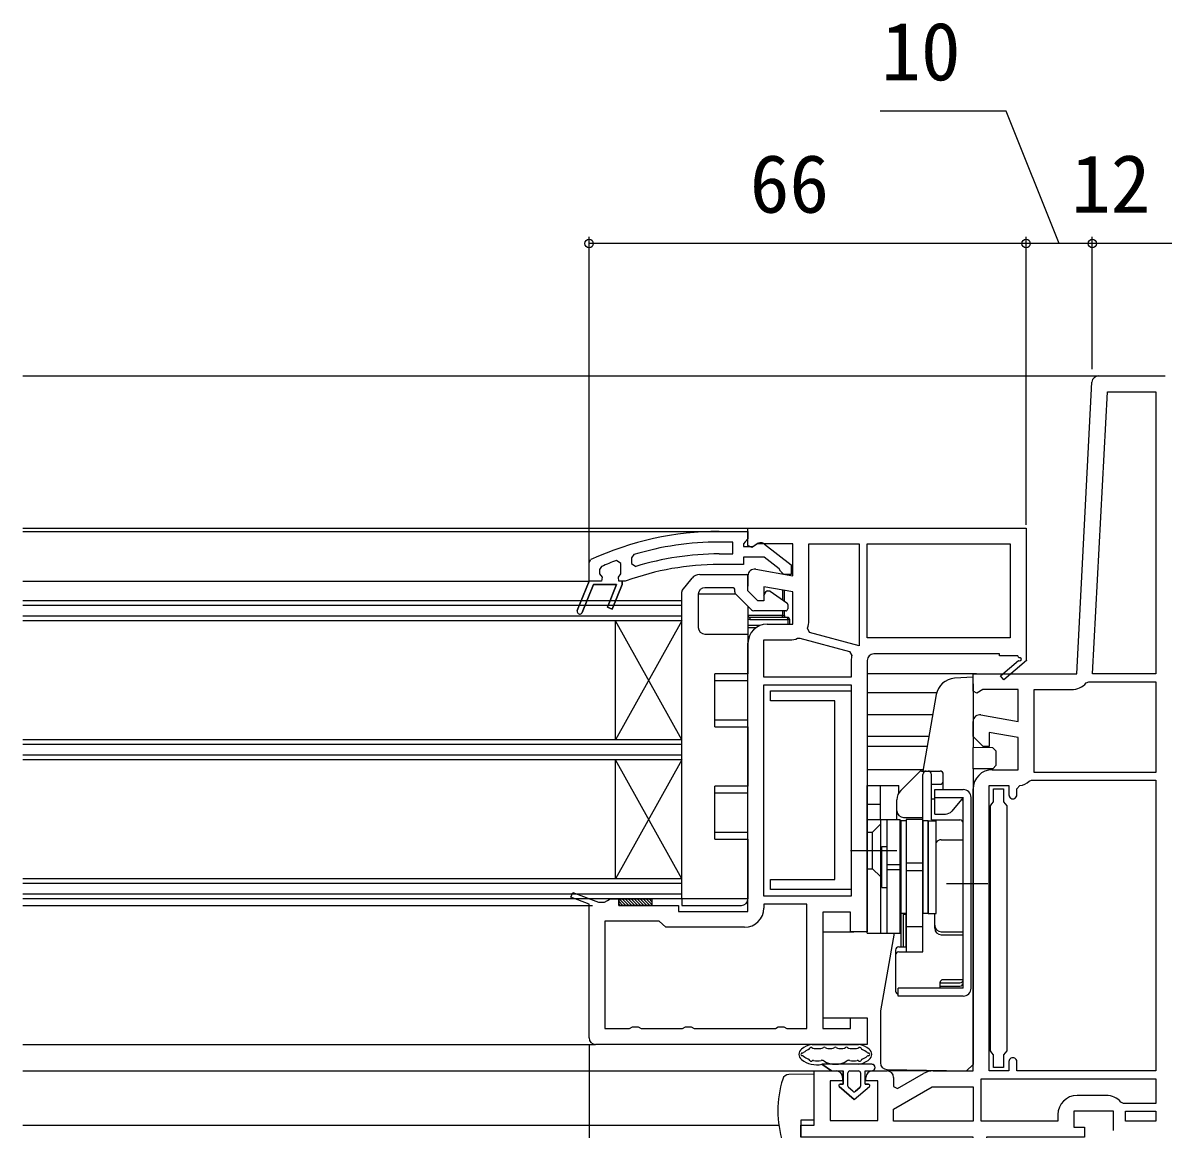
# Model space of a CAD drawing. Units: millimetres, scale not verified. Extents: x -525 to 525, y -783 to 779.
# Drawn here: x 0.8 to 173.3, y -238.5 to -71.4 of the extents above; entities that cross this region are included whole.
import ezdxf
from ezdxf.enums import TextEntityAlignment as Align

# ---------------------------------------------------------------- set-up
doc = ezdxf.new("R2010")
doc.units = ezdxf.units.MM
doc.header["$LTSCALE"] = 4
for name, color, linetype in [('0-2_YKK_11', 7, 'Continuous'), ('0-4_YKK_12', 2, 'Continuous'), ('0-5_YKK_13', 4, 'Continuous'), ('0-7_YKK_D', 6, 'Continuous')]:
    doc.layers.add(name, color=color, linetype=linetype)
doc.styles.add('ＭＳ ゴシック', font='')
doc.styles.get('ＭＳ ゴシック').set_extended_font_data('MS Gothic')

msp = doc.modelspace()

# ---------------------------------------------------------------- linework, layer by layer
at = {"layer": '0-2_YKK_11'}
for p, q in [((163.288, -124.697), (173.339, -124.697)), ((125.939, -167.697), (125.939, -170.197)), ((129.139, -229.697), (131.339, -229.697)), ((164.439, -233.397), (160.04, -233.397))]:
    msp.add_line(p, q, dxfattribs=at)
for points in [[(145.513, -175.912), (151.139, -176.905), (151.139, -172.097), (145.783, -172.097), (144.915, -172.639), (144.339, -172.32), (144.339, -169.697), (159.981, -169.697), (162.29, -125.645)], [(105.973, -148.197), (110.34, -148.197), (110.34, -149.297), (109.902, -149.793), (109.64, -150.091), (109.64, -150.497), (111.04, -150.497), (111.44, -150.297)], [(110.339, -147.697), (152.339, -147.697), (152.339, -167.563), (152.417, -167.697), (148.998, -170.602), (148.48, -169.992), (151.2, -167.682)], [(111.513, -153.912), (117.139, -154.905), (117.139, -150.097), (111.783, -150.097), (110.915, -150.639), (110.339, -150.32), (110.339, -147.697)], [(105.973, -151.597), (108.04, -151.597), (108.04, -149.797), (105.973, -149.797)], [(93.095, -151.706), (92.74, -152.184), (92.74, -153.021), (93.388, -153.499)], [(112.857, -150.11), (116.84, -153.222), (116.84, -154.697), (115.739, -154.697), (115.239, -154.222), (115.048, -153.852), (112.801, -152.097), (109.64, -152.097), (109.64, -153.197), (105.973, -153.197)], [(127.139, -150.097), (127.139, -165.476), (119.655, -163.471), (119.322, -162.798)], [(119.539, -161.697), (119.539, -150.097), (127.139, -150.097)], [(88.24, -153.492), (87.94, -153.95), (87.94, -154.623), (88.315, -155.107), (88.24, -155.697), (86.34, -155.697), (84.568, -160.149), (86.34, -155.697), (86.34, -152.915), (86.63, -152.462)], [(85.312, -160.445), (87.002, -156.197), (90.479, -156.197), (89.105, -159.649), (89.848, -159.945), (91.34, -156.197), (91.34, -155.697), (90.84, -155.697), (90.765, -155.107), (91.14, -154.623), (91.14, -154.597), (91.14, -153.062), (90.465, -152.593)], [(113.239, -162.197), (117.139, -162.197), (117.139, -157.342), (112.739, -156.566), (112.739, -158.697), (111.839, -158.697), (110.339, -157.197), (110.339, -154.897)], [(91.957, -155.667), (91.786, -155.697), (91.34, -155.697), (91.34, -156.197), (89.848, -159.945), (89.105, -159.649), (90.479, -156.197), (87.002, -156.197), (85.312, -160.445)], [(86.339, -224.697), (86.339, -204.508), (83.598, -203.471), (83.881, -202.723), (87.779, -204.197), (88.673, -204.197), (89.106, -203.947), (89.539, -203.697), (90.839, -203.697), (90.839, -204.697), (99.839, -204.697), (99.839, -205.597), (110.339, -205.597), (110.339, -165.097)], [(125.939, -170.197), (112.739, -170.197), (112.739, -164.597), (116.639, -164.597)], [(117.831, -164.341), (118.165, -164.314), (125.671, -166.325), (126.029, -166.922)], [(151.265, -167.303), (151.089, -166.997), (148.339, -166.997), (148.339, -166.697), (129.339, -166.697)], [(128.339, -167.697), (128.339, -208.697), (125.839, -208.697), (125.839, -205.697), (121.639, -205.697), (121.639, -223.297), (125.839, -223.297), (125.839, -221.697), (128.339, -221.697), (128.339, -225.697), (87.339, -225.697)], [(171.939, -184.597), (153.539, -184.597), (153.539, -172.097), (159.205, -172.097)], [(161.416, -171.074), (161.797, -170.897), (171.939, -170.897), (171.939, -184.597)], [(147.239, -184.197), (151.139, -184.197), (151.139, -179.342), (146.739, -178.566), (146.739, -180.697), (145.839, -180.697), (144.339, -179.197), (144.339, -176.897)], [(171.939, -185.797), (171.939, -229.697), (150.939, -229.697), (150.939, -228.297)], [(152.795, -185.935), (153.139, -185.797), (171.939, -185.797)], [(138.313, -229.697), (144.339, -229.697), (144.339, -187.097)], [(149.739, -228.297), (149.739, -229.697), (146.739, -229.697), (146.739, -186.597), (149.739, -186.597), (149.739, -187.997)], [(150.939, -187.997), (150.939, -187.082), (151.388, -186.584)], [(119.239, -223.297), (119.239, -204.497), (112.739, -204.497), (112.739, -205.097)], [(109.839, -207.997), (97.934, -207.997), (97.437, -207.547), (96.939, -207.097), (88.739, -207.097), (88.739, -223.297), (92.473, -223.297), (92.906, -223.047), (93.772, -223.047), (94.205, -223.297), (100.473, -223.297), (100.906, -223.047), (101.772, -223.047), (102.205, -223.297), (114.473, -223.297), (114.906, -223.047), (115.772, -223.047), (116.205, -223.297), (119.239, -223.297)], [(165.539, -238.697), (165.539, -235.797), (159.539, -235.797), (159.539, -238.197), (161.139, -238.197), (161.139, -239.697), (146.339, -239.697), (146.339, -252.606), (146.589, -252.901), (146.839, -253.197), (146.839, -254.697), (144.339, -254.697), (144.339, -239.697), (118.339, -239.697), (118.339, -237.897), (120.339, -237.897), (120.339, -229.697), (123.639, -229.697)], [(124.639, -230.697), (124.639, -231.197), (122.739, -231.197), (122.739, -237.197), (129.939, -237.197), (129.939, -231.197), (128.139, -231.197), (128.139, -230.697)], [(132.339, -230.697), (132.339, -232.043), (132.906, -232.37), (136.863, -230.086)], [(145.539, -230.897), (171.939, -230.897), (171.939, -234.597), (167.032, -234.597), (166.649, -234.419)], [(157.14, -236.297), (157.14, -237.297), (145.539, -237.297), (145.539, -230.897)]]:
    msp.add_lwpolyline(points, dxfattribs=at)
for points in [[(162.384, -169.697), (164.617, -127.097), (171.939, -127.097), (171.939, -169.697)], [(149.939, -164.297), (128.339, -164.297), (128.339, -150.097), (149.939, -150.097)], [(112.739, -203.297), (112.739, -171.397), (125.939, -171.397), (125.939, -203.297)], [(144.339, -237.297), (132.339, -237.297), (132.339, -235.469), (138.179, -232.097), (144.339, -232.097)], [(171.939, -237.297), (167.339, -237.297), (167.339, -235.797), (171.939, -235.797)]]:
    msp.add_lwpolyline(points, close=True, dxfattribs=at)
for centre, radius, start, end in [((163.288, -125.697), 1, 90, 176.99997), ((105.973, -194.197), 46, 90.00001, 114.86598), ((105.973, -194.197), 44.4, 89.99999, 106.86019), ((112.24, -150.897), 1, 51.91328, 143.13011), ((105.973, -194.197), 42.6, 89.99999, 107.18277), ((105.972, -194.197), 44.4, 110.44221, 113.53922), ((105.973, -194.197), 41, 89.99999, 109.98888), ((111.339, -154.897), 1, 79.99999, 179.99998), ((84.94, -160.297), 0.4, 158.30059, 338.30061), ((84.94, -160.297), 0.4, 158.30059, 338.30061), ((116.639, -161.697), 2.9, 337.68615, 359.99999), ((113.239, -165.097), 2.9, 90.00001, 179.99999), ((116.639, -161.697), 2.9, 269.99996, 294.25263), ((129.339, -167.697), 3.4, 166.82613, 179.99998), ((129.339, -167.697), 1, 90.00001, 179.99999), ((151.39, -167.52), 0.25, 220.35701, 120), ((159.205, -169.197), 2.9, 269.99999, 319.67978), ((145.339, -176.897), 1, 80.00002, 180), ((147.239, -187.097), 2.9, 90.00001, 179.99999), ((151.139, -184.197), 2.4, 275.9378, 313.60284), ((150.339, -187.997), 0.6, 179.99999, 0.00001), ((109.839, -205.097), 2.9, 270.00001, 359.99999), ((87.339, -224.697), 1, 180.00001, 269.99999), ((150.339, -228.297), 0.6, 359.99999, 180.00001), ((123.639, -230.697), 1, 0.00001, 89.99999), ((129.139, -230.697), 1, 90.00001, 179.99999), ((131.339, -230.697), 1, 0.00001, 89.99999), ((138.313, -232.597), 2.9, 89.99998, 119.99999), ((160.04, -236.297), 2.9, 90.00001, 179.99999), ((164.439, -236.297), 2.9, 40.36099, 89.99999)]:
    msp.add_arc(centre, radius, start, end, dxfattribs=at)
at = {"layer": '0-4_YKK_12'}
for p, q in [((0.84, -124.697), (163.288, -124.697)), ((0.84, -147.697), (110.839, -147.697)), ((0.84, -148.193), (109.339, -148.193)), ((0.84, -155.697), (86.339, -155.697)), ((100.339, -158.693), (0.839, -158.693)), ((100.339, -182.693), (100.339, -158.693)), ((100.339, -203.693), (100.339, -158.693)), ((100.339, -159.393), (0.839, -159.393)), ((100.339, -160.993), (0.839, -160.993)), ((100.339, -161.693), (0.839, -161.693)), ((90.339, -179.693), (90.339, -161.693)), ((100.339, -179.693), (90.339, -161.693)), ((100.339, -161.693), (90.339, -179.693)), ((144.839, -169.697), (128.339, -169.697)), ((138.835, -172.597), (128.339, -172.597)), ((138.241, -175.897), (128.339, -175.897)), ((137.659, -179.197), (128.339, -179.197)), ((100.339, -179.693), (0.839, -179.693)), ((100.339, -180.393), (0.839, -180.393)), ((137.395, -180.697), (128.339, -180.697)), ((100.339, -181.993), (0.839, -181.993)), ((100.339, -182.693), (0.839, -182.693)), ((90.339, -200.693), (90.339, -182.693)), ((100.339, -200.693), (90.339, -182.693)), ((100.339, -182.693), (90.339, -200.693)), ((136.778, -184.197), (128.339, -184.197)), ((100.339, -200.693), (0.839, -200.693)), ((100.339, -201.393), (0.839, -201.393)), ((100.339, -202.993), (0.839, -202.993)), ((100.339, -203.693), (0.839, -203.693)), ((0.84, -204.697), (86.839, -204.697)), ((121.639, -208.697), (126.339, -208.697)), ((121.639, -221.697), (126.339, -221.697)), ((0.84, -225.697), (87.339, -225.697)), ((0.84, -229.697), (120.839, -229.697)), ((138.313, -229.697), (131.339, -229.697)), ((0.84, -237.897), (114.996, -237.897))]:
    msp.add_line(p, q, dxfattribs=at)
at = {"layer": '0-5_YKK_13'}
for p, q in [((103.06, -154.697), (110.139, -154.697)), ((110.36, -154.697), (110.339, -154.697)), ((110.339, -154.897), (110.339, -154.697)), ((110.339, -154.897), (110.339, -156.49)), ((100.405, -157.115), (101.889, -155.26)), ((108.139, -156.697), (103.839, -156.697)), ((108.339, -157.319), (108.339, -156.897)), ((100.339, -203.697), (100.339, -157.303)), ((102.839, -157.697), (102.839, -162.697)), ((108.511, -157.697), (102.839, -157.697)), ((110.864, -160.051), (108.486, -157.672)), ((112.739, -157.89), (113.082, -157.297)), ((113.255, -157.197), (113.576, -157.197)), ((113.691, -157.233), (116.211, -158.998)), ((115.539, -157.059), (115.539, -158.528)), ((115.839, -158.738), (115.839, -157.112)), ((110.339, -159.526), (110.339, -163.697)), ((116.039, -160.197), (111.218, -160.197)), ((115.539, -160.197), (115.539, -160.897)), ((115.839, -160.897), (115.839, -160.197)), ((116.339, -159.244), (116.339, -159.897)), ((116.339, -161.197), (110.639, -161.197)), ((110.639, -161.197), (110.639, -161.497)), ((110.639, -161.497), (116.339, -161.497)), ((115.539, -160.897), (115.839, -160.897)), ((116.339, -161.497), (116.339, -162.197)), ((116.639, -162.197), (116.639, -161.497)), ((103.839, -163.697), (110.339, -163.697)), ((112.181, -162.397), (110.339, -162.397)), ((110.339, -162.697), (111.611, -162.697)), ((110.339, -163.697), (110.339, -169.697)), ((105.339, -177.697), (105.339, -169.697)), ((110.339, -169.697), (105.339, -169.697)), ((144.339, -170.215), (141.548, -170.385)), ((144.339, -171.213), (144.339, -170.215)), ((144.339, -171.213), (144.339, -180.865)), ((138.777, -172.859), (136.743, -184.397)), ((110.339, -176.697), (105.339, -176.697)), ((110.339, -177.697), (110.339, -176.697)), ((105.339, -177.697), (110.339, -177.697)), ((110.339, -177.697), (110.339, -186.697)), ((144.339, -184.065), (144.339, -180.865)), ((147.339, -180.891), (144.339, -180.865)), ((147.339, -180.891), (147.839, -181.4)), ((147.839, -183.53), (147.839, -181.4)), ((133.425, -187.312), (136.193, -184.544)), ((136.546, -184.397), (139.339, -184.397)), ((147.339, -184.039), (144.339, -184.065)), ((144.339, -184.065), (144.339, -228.716)), ((147.839, -183.53), (147.339, -184.039)), ((136.739, -191.697), (136.739, -184.897)), ((138.039, -191.764), (138.039, -184.897)), ((139.839, -187.197), (139.839, -184.897)), ((105.339, -194.697), (105.339, -186.697)), ((110.339, -186.697), (105.339, -186.697)), ((128.339, -208.897), (128.339, -186.597)), ((128.339, -186.597), (133.139, -186.597)), ((130.339, -191.697), (130.339, -186.597)), ((133.139, -187.672), (133.139, -186.597)), ((138.039, -186.397), (139.339, -186.397)), ((128.339, -189.397), (130.339, -189.397)), ((132.839, -191.697), (132.839, -188.726)), ((138.039, -188.597), (138.539, -188.597)), ((138.539, -188.397), (142.839, -188.397)), ((142.839, -188.397), (141.101, -190.469)), ((142.839, -217.197), (142.839, -188.397)), ((142.839, -194.776), (142.839, -189.097)), ((144.039, -217.197), (144.039, -188.397)), ((133.839, -191.397), (136.739, -191.397)), ((138.539, -190.897), (140.182, -190.897)), ((128.339, -191.697), (133.339, -191.697)), ((129.139, -193.647), (130.339, -192.447)), ((130.339, -191.697), (130.339, -208.897)), ((131.339, -208.897), (131.339, -191.697)), ((133.339, -208.897), (133.339, -191.697)), ((134.239, -191.897), (133.439, -191.897)), ((133.439, -191.897), (133.439, -205.897)), ((134.239, -191.897), (134.239, -205.897)), ((136.739, -211.718), (136.739, -191.697)), ((137.539, -191.897), (136.739, -191.897)), ((136.739, -191.897), (136.739, -205.897)), ((137.539, -191.897), (137.539, -205.897)), ((137.539, -205.897), (137.539, -191.897)), ((137.539, -191.897), (138.739, -191.897)), ((138.039, -191.764), (142.339, -191.764)), ((138.739, -205.897), (138.739, -191.897)), ((110.339, -193.697), (105.339, -193.697)), ((105.339, -194.697), (110.339, -194.697)), ((110.339, -194.697), (110.339, -193.697)), ((110.339, -194.697), (110.339, -203.697)), ((128.339, -193.647), (129.139, -193.647)), ((129.139, -199.147), (129.139, -193.647)), ((139.539, -194.776), (142.839, -194.776)), ((125.839, -196.397), (132.839, -196.397)), ((130.539, -201.997), (130.539, -195.797)), ((130.539, -195.797), (131.339, -195.797)), ((131.339, -201.997), (131.339, -195.797)), ((133.339, -195.897), (133.439, -195.897)), ((136.739, -198.328), (134.239, -198.328)), ((128.339, -199.147), (129.139, -199.147)), ((129.139, -199.147), (130.339, -200.347)), ((131.339, -198.505), (133.339, -198.505)), ((131.339, -199.289), (133.339, -199.289)), ((136.739, -199.466), (134.239, -199.466)), ((140.339, -201.397), (146.539, -201.397)), ((130.539, -201.997), (131.339, -201.997)), ((133.339, -201.897), (133.439, -201.897)), ((144.339, -202.697), (144.339, -227.697)), ((90.839, -204.073), (91.464, -204.697)), ((90.839, -204.522), (91.015, -204.697)), ((90.913, -203.697), (91.913, -204.697)), ((91.362, -203.697), (92.362, -204.697)), ((91.811, -203.697), (92.811, -204.697)), ((92.26, -203.697), (93.26, -204.697)), ((92.709, -203.697), (93.709, -204.697)), ((93.158, -203.697), (94.158, -204.697)), ((93.607, -203.697), (94.607, -204.697)), ((94.056, -203.697), (95.056, -204.697)), ((94.505, -203.697), (95.505, -204.697)), ((94.954, -203.697), (95.839, -204.583)), ((95.403, -203.697), (95.839, -204.134)), ((100.339, -203.697), (100.339, -204.697)), ((110.339, -203.697), (100.339, -203.697)), ((100.339, -204.697), (109.339, -204.697)), ((133.439, -205.897), (133.439, -210.965)), ((134.239, -205.897), (133.439, -205.897)), ((134.239, -210.965), (134.239, -206.036)), ((136.739, -211.718), (136.739, -205.897)), ((137.539, -205.897), (136.739, -205.897)), ((137.539, -205.897), (138.739, -205.897)), ((138.539, -208.133), (138.539, -205.897)), ((134.239, -207.897), (136.739, -207.897)), ((139.539, -208.684), (142.839, -208.684)), ((128.339, -208.897), (133.339, -208.897)), ((132.423, -208.897), (130.354, -220.629)), ((139.539, -209.133), (142.839, -209.133)), ((142.839, -215.939), (142.839, -209.133)), ((132.639, -211.465), (132.639, -217.636)), ((133.139, -210.965), (134.239, -210.965)), ((133.139, -211.718), (136.739, -211.718)), ((142.839, -217.197), (133.039, -217.197)), ((133.039, -218.397), (133.039, -217.197)), ((139.339, -217.197), (139.339, -216.309)), ((139.339, -216.397), (142.339, -216.397)), ((139.439, -216.897), (142.339, -216.897)), ((142.839, -215.939), (139.708, -215.939)), ((142.839, -216.397), (142.839, -215.939)), ((142.839, -218.397), (133.039, -218.397)), ((130.339, -220.802), (130.339, -228.488)), ((120.049, -225.697), (127.03, -225.697)), ((120.328, -226.297), (121.33, -226.297)), ((122.389, -226.297), (123.01, -226.297)), ((124.069, -226.297), (124.69, -226.297)), ((125.749, -226.297), (126.751, -226.297)), ((129.04, -228.697), (121.49, -228.697)), ((144.339, -228.732), (144.339, -228.716)), ((120.34, -230.197), (116.53, -230.231)), ((120.34, -237.127), (120.34, -230.197)), ((122.939, -229.697), (124.739, -229.697)), ((122.939, -229.697), (124.739, -229.697)), ((124.739, -229.697), (124.739, -231.697)), ((124.739, -231.697), (124.739, -229.697)), ((125.439, -231.997), (125.439, -229.997)), ((125.439, -231.997), (125.439, -229.997)), ((125.739, -229.697), (127.039, -229.697)), ((125.739, -229.697), (127.039, -229.697)), ((127.339, -229.997), (127.339, -231.997)), ((127.339, -229.997), (127.339, -231.997)), ((128.039, -229.697), (129.039, -229.697)), ((128.039, -231.697), (128.039, -229.697)), ((128.039, -229.697), (129.039, -229.697)), ((128.039, -231.697), (128.039, -229.697)), ((124.11, -232.053), (126.389, -233.997)), ((126.389, -233.997), (124.11, -232.053)), ((124.739, -231.697), (124.242, -231.697)), ((124.242, -231.697), (124.739, -231.697)), ((126.195, -232.78), (125.545, -232.225)), ((126.195, -232.78), (125.545, -232.225)), ((126.389, -233.997), (128.668, -232.053)), ((126.389, -233.997), (128.668, -232.053)), ((127.234, -232.225), (126.584, -232.78)), ((126.584, -232.78), (127.234, -232.225)), ((128.537, -231.697), (128.039, -231.697)), ((128.039, -231.697), (128.537, -231.697)), ((120.34, -237.127), (118.34, -237.162)), ((118.34, -237.162), (118.34, -239.697))]:
    msp.add_line(p, q, dxfattribs=at)
for points in [[(115.539, -161.197), (115.539, -160.897), (110.339, -160.897)], [(116.639, -161.497), (116.339, -161.497), (116.339, -161.197)], [(105.339, -170.697), (110.339, -170.697), (110.339, -169.697)], [(105.339, -187.697), (110.339, -187.697), (110.339, -186.697)], [(138.539, -190.897), (138.539, -187.197), (142.839, -187.197)], [(136.739, -191.697), (134.239, -191.697), (134.239, -211.718)], [(133.839, -210.965), (133.839, -206.036), (134.239, -206.036)], [(139.708, -215.939), (139.669, -215.942), (139.616, -215.954), (139.555, -215.98), (139.495, -216.019), (139.441, -216.069), (139.397, -216.129), (139.365, -216.195), (139.345, -216.264), (139.34, -216.328)], [(121.49, -228.697), (122.939, -229.697), (121.49, -228.697)], [(131.321, -229.488), (143.339, -229.697), (144.339, -228.732)]]:
    msp.add_lwpolyline(points, dxfattribs=at)
for points in [[(125.939, -172.297), (125.939, -202.297), (113.739, -202.297), (113.739, -200.797), (123.439, -200.797), (123.439, -173.797), (113.739, -173.797), (113.739, -172.297)], [(149.441, -189.643), (149.441, -226.66), (149.191, -226.956), (148.941, -227.251), (148.941, -229.201), (147.441, -229.201), (147.441, -227.251), (147.191, -226.956), (146.941, -226.66), (146.941, -189.643), (147.191, -189.347), (147.441, -189.051), (147.441, -187.101), (148.941, -187.101), (148.941, -189.051), (149.191, -189.347)], [(95.839, -203.697), (95.839, -204.697), (90.839, -204.697), (90.839, -203.697)]]:
    msp.add_lwpolyline(points, close=True, dxfattribs=at)
for centre, radius, start, end in [((103.06, -156.197), 1.5, 90, 141.34019), ((110.139, -154.897), 0.2, 0, 90), ((103.839, -157.697), 1, 90, 180), ((108.139, -156.897), 0.2, 0, 90), ((100.639, -157.303), 0.3, 141.34019, 180), ((108.839, -157.319), 0.5, 180, 225), ((113.255, -157.397), 0.2, 90, 150), ((113.576, -157.397), 0.2, 55, 90), ((111.218, -159.697), 0.5, 225, 270), ((116.039, -159.897), 0.3, 270, 0), ((116.039, -159.244), 0.3, 0, 55), ((110.639, -160.897), 0.3, 180, 270), ((110.639, -160.897), 0.6, 240, 270), ((116.139, -160.897), 0.3, 180, 270), ((116.339, -161.497), 0.3, 0, 90), ((103.839, -162.697), 1, 180, 270), ((141.732, -173.38), 3, 93.5, 170), ((136.546, -184.897), 0.5, 90, 135), ((137.239, -184.897), 0.5, 90, 180), ((137.539, -184.897), 0.5, 0, 90), ((139.339, -184.897), 0.5, 0, 90), ((139.339, -185.897), 0.5, 270, 0), ((134.839, -188.726), 2, 135, 180), ((142.839, -188.397), 1.2, 0, 90), ((142.339, -189.097), 0.5, 0, 57.6926), ((133.839, -190.397), 1, 180, 270), ((140.182, -189.697), 1.2, 270, 320), ((142.339, -192.264), 0.5, 0, 90), ((139.539, -195.776), 1, 90, 143.1301), ((109.339, -203.697), 1, 270, 0), ((133.839, -205.097), 1, 240, 246.42182), ((139.539, -207.684), 1, 180, 270), ((139.539, -208.133), 1, 180, 270), ((133.139, -211.465), 0.5, 90, 180), ((133.139, -212.218), 0.5, 90, 180), ((139.439, -216.397), 0.5, 258.46304, 270), ((142.339, -215.897), 0.5, 270, 355.24516), ((142.339, -216.397), 0.5, 270, 0), ((142.839, -217.197), 1.2, 270, 0), ((133.139, -217.636), 0.5, 180, 258.46304), ((131.339, -220.802), 1, 170, 180), ((120.738, -229.422), 3.8, 102.43989, 127.38277), ((120.049, -226.297), 0.6, 90, 102.43989), ((127.03, -226.297), 0.6, 77.56012, 90), ((126.341, -229.422), 3.8, 52.61723, 77.56012), ((119.038, -227.197), 1, 127.38277, 232.61723), ((118.538, -227.197), 0.2, 89.61392, 270.38608), ((118.541, -226.697), 0.3, 269.61392, 308.87367), ((118.541, -227.697), 0.3, 51.12633, 90.38608), ((120.738, -229.422), 3.2, 112.8033, 128.87367), ((120.738, -224.972), 3.2, 231.12633, 247.1967), ((119.382, -226.196), 0.3, 292.8033, 342.58405), ((119.859, -226.345), 0.2, 54.106, 162.58405), ((120.328, -225.697), 0.6, 234.106, 270), ((121.33, -225.697), 0.6, 270, 311.40962), ((121.859, -226.297), 0.2, 48.59038, 131.40962), ((122.389, -225.697), 0.6, 228.59038, 270), ((123.01, -225.697), 0.6, 270, 311.40962), ((123.539, -226.297), 0.2, 48.59038, 131.40962), ((124.069, -225.697), 0.6, 228.59038, 270), ((124.69, -225.697), 0.6, 270, 311.40962), ((125.219, -226.297), 0.2, 48.59038, 131.40962), ((125.749, -225.697), 0.6, 228.59038, 270), ((126.751, -225.697), 0.6, 270, 305.89399), ((127.22, -226.345), 0.2, 17.41595, 125.89399), ((127.697, -226.196), 0.3, 197.41595, 247.1967), ((126.341, -229.422), 3.2, 51.12634, 67.1967), ((126.341, -224.972), 3.2, 292.8033, 308.87367), ((128.537, -226.697), 0.3, 231.12634, 270.38612), ((128.537, -227.697), 0.3, 89.61393, 128.87367), ((128.541, -227.197), 0.2, 269.61393, 90.38612), ((128.041, -227.197), 1, 307.38277, 52.61723), ((120.738, -224.972), 3.8, 232.61723, 281.41207), ((119.382, -228.199), 0.3, 17.41595, 67.1967), ((119.859, -228.049), 0.2, 197.41595, 310.68193), ((120.185, -228.428), 0.3, 80.90118, 130.68193), ((120.738, -224.972), 3.2, 260.90118, 281.41207), ((121.49, -228.697), 0.6, 57.36313, 101.41207), ((123.539, -225.497), 3.2, 237.36313, 302.63687), ((125.589, -228.697), 0.6, 78.58793, 122.63687), ((126.341, -224.972), 3.2, 258.58793, 279.09882), ((126.894, -228.428), 0.3, 49.31808, 99.09882), ((127.22, -228.049), 0.2, 229.31808, 342.58405), ((126.341, -224.972), 3.8, 281.41207, 307.38277), ((127.697, -228.199), 0.3, 112.8033, 162.58405), ((129.039, -229.197), 0.5, 270, 90.11459), ((129.04, -229.197), 0.5, 270.11462, 89.88538), ((131.339, -228.488), 1, 180, 269), ((130.465, -235.697), 15.625, 162.21648, 197.85555), ((116.539, -231.231), 1, 90.5, 162.21648), ((125.739, -229.997), 0.3, 90, 180), ((125.739, -229.997), 0.3, 90, 180), ((127.039, -229.997), 0.3, 0, 90), ((127.039, -229.997), 0.3, 0, 90), ((129.039, -229.197), 0.5, 270.00002, 270.11467), ((124.242, -231.899), 0.202, 90.00003, 229.53622), ((124.242, -231.899), 0.202, 90, 229.53619), ((125.739, -231.997), 0.3, 180, 229.53619), ((125.739, -231.997), 0.3, 180, 229.53619), ((126.389, -232.551), 0.3, 229.53619, 310.46381), ((126.389, -232.551), 0.3, 229.53619, 310.46381), ((127.039, -231.997), 0.3, 310.46381, 0), ((127.039, -231.997), 0.3, 310.46381, 0), ((128.537, -231.899), 0.202, 310.46381, 90), ((128.537, -231.899), 0.202, 310.46381, 90)]:
    msp.add_arc(centre, radius, start, end, dxfattribs=at)
at = {"layer": '0-7_YKK_D'}
for p, q in [((86.339, -153.646), (86.339, -103.697)), ((152.339, -104.697), (86.339, -104.697)), ((152.339, -147.197), (152.339, -103.697)), ((152.339, -147.197), (152.339, -103.697)), ((162.34, -104.697), (152.339, -104.697)), ((162.34, -123.697), (162.34, -103.697)), ((162.34, -123.697), (162.34, -103.697)), ((174.34, -104.697), (162.34, -104.697)), ((86.339, -225.697), (86.339, -403.698))]:
    msp.add_line(p, q, dxfattribs=at)
msp.add_lwpolyline([(157.34, -104.697), (149.317, -84.697), (130.317, -84.697)], dxfattribs=at)
for centre in [(86.339, -104.697), (152.339, -104.697), (152.339, -104.697), (162.34, -104.697), (162.34, -104.697)]:
    msp.add_circle(centre, 0.637, dxfattribs=at)

# ---------------------------------------------------------------- texts
at = {"layer": '0-7_YKK_D', "style": 'ＭＳ ゴシック'}
for s, p in [('10', (130.476, -82.697)), ('66', (110.612, -102.697)), ('12', (159.135, -102.697))]:
    msp.add_text(s, height=8.798, dxfattribs=at).set_placement(p, align=Align.BOTTOM_LEFT)

doc.saveas('drawing.dxf')
